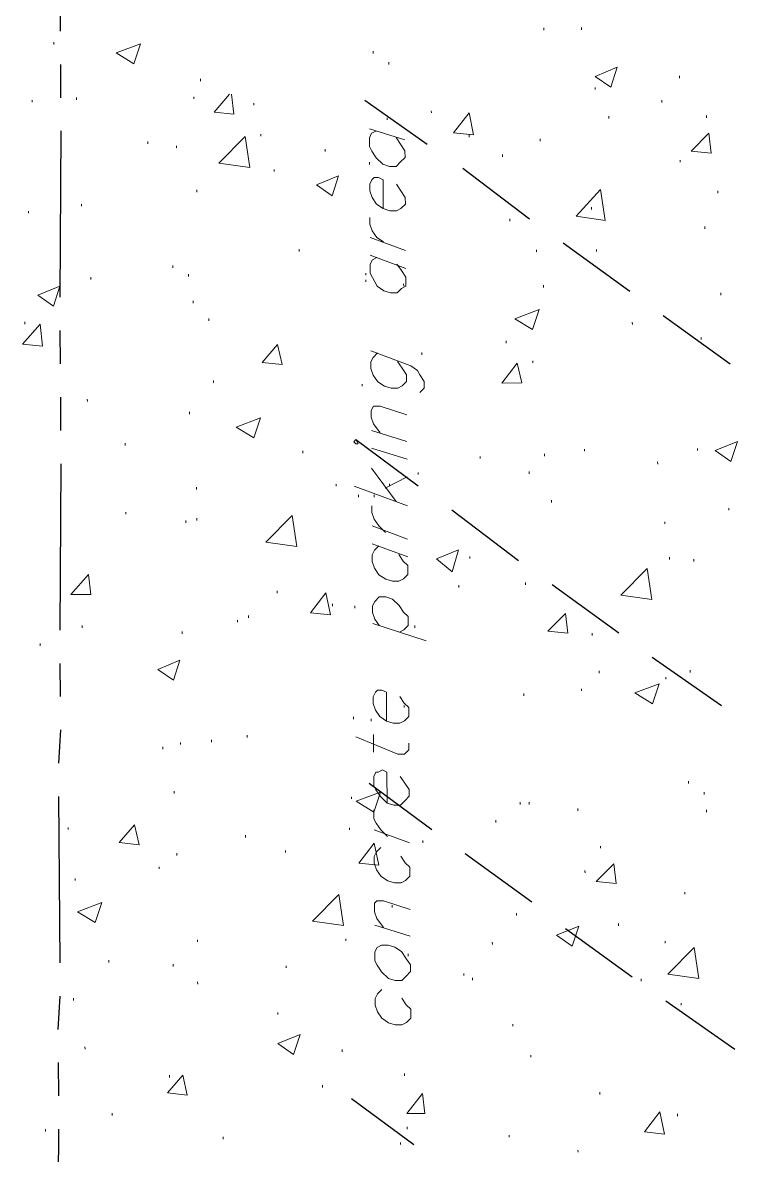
# Model space of a CAD drawing. Header units: inches. Extents: x -5728 to 15181, y 9834 to 15140.
# Drawn here: x 6350.6 to 6608.5, y 11357.5 to 11766 of the extents above; entities that cross this region are included whole.
import ezdxf

# ---------------------------------------------------------------- set-up
doc = ezdxf.new("R2010")
doc.units = ezdxf.units.IN
doc.header["$MEASUREMENT"] = 0
doc.linetypes.add('IMPORT-DASHEDX2 _4_', pattern=[0.1125, 0.075, -0.0375])
doc.layers.add('PDF_Geometry', color=1, linetype='Continuous', lineweight=9)
doc.layers.add('site plan converted for PDF_dwg', color=1, linetype='Continuous', lineweight=9)

# ---------------------------------------------------------------- blocks, each defined once
blk = doc.blocks.new('site plan converted for PDF_dwg-1480341-SITE PLAN')
at = {"layer": 'PDF_Geometry', "color": 165, "lineweight": 25}
for p, q in [((4232.92, 1885), (4232.92, 1897)), ((4232.92, 1861), (4232.92, 1873)), ((4342.52, 1859.4), (4364.92, 1843.4)), ((4232.12, 1789), (4232.92, 1849)), ((4377.72, 1834.6), (4401.72, 1816.2)), ((4413.72, 1807.4), (4437.72, 1789.8)), ((4232.12, 1765), (4232.12, 1777)), ((4449.72, 1781), (4473.72, 1763.4)), ((4232.12, 1741), (4232.12, 1753)), ((4338.52, 1737), (4360.92, 1720.2)), ((4231.32, 1669), (4232.12, 1729)), ((4372.92, 1711.4), (4396.92, 1693)), ((4408.92, 1684.2), (4432.92, 1666.6)), ((4231.32, 1645), (4231.32, 1657)), ((4444.92, 1657.8), (4469.72, 1640.2)), ((4230.52, 1621), (4231.32, 1633)), ((4342.52, 1613), (4364.92, 1596.2)), ((4230.52, 1549), (4230.52, 1609)), ((4376.92, 1587.4), (4400.92, 1569.8)), ((4412.92, 1560.2), (4436.92, 1542.6)), ((4229.72, 1525), (4230.52, 1537)), ((4448.92, 1533.8), (4473.72, 1516.2)), ((4229.72, 1501), (4229.72, 1513)), ((4335.32, 1499.4), (4357.72, 1482.6)), ((4228.92, 1429), (4229.72, 1489))]:
    blk.add_line(p, q, dxfattribs=at)
at = {"layer": 'PDF_Geometry', "color": 155, "lineweight": 15}
for p, q in [((4407.32, 1885), (4407.32, 1884.2)), ((4420.92, 1885), (4420.92, 1884.2)), ((4230.52, 1881), (4230.52, 1880.2)), ((4345.72, 1877), (4345.72, 1876.2)), ((4351.32, 1873), (4351.32, 1872.2)), ((4283.32, 1867.4), (4283.32, 1866.6)), ((4456.12, 1867.4), (4456.12, 1866.6)), ((4425.72, 1863.4), (4425.72, 1862.6)), ((4222.52, 1860.2), (4222.52, 1859.4)), ((4238.52, 1861), (4238.52, 1860.2)), ((4280.92, 1861), (4280.92, 1860.2)), ((4302.52, 1858.6), (4302.52, 1857.8)), ((4366.52, 1855.4), (4366.52, 1854.6)), ((4449.72, 1858.6), (4449.72, 1857.8)), ((4350.52, 1853), (4350.52, 1852.2)), ((4430.52, 1853), (4430.52, 1852.2)), ((4465.72, 1853), (4465.72, 1852.2)), ((4304.92, 1847.4), (4304.92, 1846.6)), ((4344.12, 1849), (4356.92, 1845)), ((4380.12, 1846.6), (4380.12, 1845.8)), ((4264.12, 1845), (4264.12, 1844.2)), ((4274.52, 1843.4), (4274.52, 1842.6)), ((4405.72, 1845), (4405.72, 1844.2)), ((4328.12, 1841.8), (4328.12, 1841)), ((4392.12, 1839.4), (4392.12, 1838.6)), ((4309.72, 1834.6), (4309.72, 1833.8)), ((4344.12, 1837), (4344.12, 1836.2)), ((4456.12, 1837), (4456.12, 1836.2)), ((4281.72, 1827.4), (4281.72, 1826.6)), ((4240.12, 1822.6), (4240.12, 1821.8)), ((4469.72, 1825.8), (4469.72, 1825)), ((4220.92, 1820.2), (4220.92, 1819.4)), ((4424.12, 1820.2), (4424.12, 1819.4)), ((4394.52, 1816.2), (4394.52, 1815.4)), ((4356.92, 1805), (4344.12, 1809.8)), ((4464.92, 1813), (4464.92, 1812.2)), ((4318.52, 1805.8), (4318.52, 1805)), ((4344.12, 1803.4), (4356.92, 1798.6)), ((4404.12, 1805), (4404.12, 1804.2)), ((4425.72, 1805), (4425.72, 1804.2)), ((4272.92, 1800.2), (4272.92, 1799.4)), ((4243.32, 1796.2), (4243.32, 1795.4)), ((4278.52, 1797), (4278.52, 1796.2)), ((4342.52, 1797), (4342.52, 1796.2)), ((4342.52, 1794.6), (4342.52, 1793.8)), ((4356.12, 1793), (4356.12, 1792.2)), ((4406.52, 1792.2), (4406.52, 1791.4)), ((4280.12, 1787.4), (4280.12, 1786.6)), ((4470.52, 1789), (4470.52, 1788.2)), ((4219.32, 1780.2), (4219.32, 1779.4)), ((4285.72, 1781), (4285.72, 1780.2)), ((4438.52, 1778.6), (4438.52, 1777.8)), ((4463.32, 1773), (4463.32, 1772.2)), ((4392.92, 1772.2), (4392.92, 1771.4)), ((4362.52, 1768.2), (4362.52, 1767.4)), ((4402.52, 1765), (4402.52, 1764.2)), ((4287.32, 1758.6), (4287.32, 1757.8)), ((4340.92, 1757), (4340.92, 1756.2)), ((4241.72, 1752.2), (4241.72, 1751.4)), ((4278.52, 1747.4), (4278.52, 1746.6)), ((4255.32, 1736.2), (4255.32, 1735.4)), ((4356.92, 1736.2), (4344.12, 1740.2)), ((4319.32, 1733), (4319.32, 1732.2)), ((4344.12, 1733.8), (4356.92, 1729.8)), ((4420.92, 1733), (4420.92, 1732.2)), ((4461.72, 1733), (4461.72, 1732.2)), ((4383.32, 1730.6), (4383.32, 1729.8)), ((4406.52, 1731.4), (4406.52, 1730.6)), ((4447.32, 1728.2), (4447.32, 1727.4)), ((4344.12, 1726.6), (4352.92, 1714.6)), ((4360.92, 1725), (4360.92, 1724.2)), ((4400.92, 1725), (4400.92, 1724.2)), ((4280.92, 1720.2), (4280.92, 1719.4)), ((4331.32, 1721), (4331.32, 1720.2)), ((4356.92, 1713), (4337.72, 1720.2)), ((4348.92, 1719.4), (4356.92, 1723.4)), ((4350.52, 1721), (4350.52, 1720.2)), ((4339.32, 1717), (4339.32, 1716.2)), ((4344.92, 1717), (4344.92, 1716.2)), ((4408.92, 1714.6), (4408.92, 1713.8)), ((4255.32, 1711.4), (4255.32, 1710.6)), ((4276.92, 1708.2), (4276.92, 1707.4)), ((4280.92, 1709), (4280.92, 1708.2)), ((4472.92, 1711.4), (4472.92, 1710.6)), ((4356.92, 1701), (4344.12, 1705.8)), ((4449.72, 1706.6), (4449.72, 1705.8)), ((4344.12, 1699.4), (4356.92, 1694.6)), ((4379.32, 1694.6), (4379.32, 1693.8)), ((4451.32, 1693.8), (4451.32, 1693)), ((4460.12, 1693), (4460.12, 1692.2)), ((4375.32, 1684.2), (4375.32, 1683.4)), ((4399.32, 1685), (4399.32, 1684.2)), ((4309.72, 1682.6), (4309.72, 1681.8)), ((4329.72, 1677.8), (4329.72, 1677)), ((4337.72, 1677), (4337.72, 1676.2)), ((4231.32, 1674.6), (4231.32, 1673.8)), ((4295.32, 1672.2), (4295.32, 1671.4)), ((4299.32, 1673.8), (4299.32, 1673)), ((4239.32, 1670.6), (4239.32, 1669.8)), ((4275.32, 1668.2), (4275.32, 1667.4)), ((4344.12, 1670.6), (4363.32, 1664.2)), ((4359.32, 1669.8), (4359.32, 1669)), ((4224.12, 1664.2), (4224.12, 1663.4)), ((4423.32, 1666.6), (4423.32, 1665.8)), ((4425.72, 1653), (4425.72, 1652.2)), ((4449.72, 1650.6), (4449.72, 1649.8)), ((4458.52, 1653), (4458.52, 1652.2)), ((4419.32, 1646.6), (4419.32, 1645.8)), ((4398.52, 1645), (4398.52, 1644.2)), ((4355.32, 1641), (4355.32, 1640.2)), ((4336.92, 1637), (4336.92, 1636.2)), ((4343.32, 1636.2), (4343.32, 1635.4)), ((4298.52, 1630.6), (4298.52, 1629.8)), ((4344.12, 1624.2), (4344.12, 1630.6)), ((4268.12, 1626.6), (4268.12, 1625.8)), ((4274.52, 1628.2), (4274.52, 1627.4)), ((4285.72, 1629), (4285.72, 1628.2)), ((4272.12, 1610.6), (4272.12, 1609.8)), ((4457.72, 1613), (4457.72, 1612.2)), ((4336.12, 1608.2), (4336.12, 1607.4)), ((4396.92, 1605.8), (4396.92, 1605)), ((4400.12, 1605.8), (4400.12, 1605)), ((4463.32, 1609), (4463.32, 1608.2)), ((4417.72, 1603.4), (4417.72, 1602.6)), ((4464.12, 1602.6), (4464.12, 1601.8)), ((4233.72, 1597.8), (4233.72, 1597)), ((4388.12, 1599.4), (4388.12, 1598.6)), ((4297.72, 1594.6), (4297.72, 1593.8)), ((4335.32, 1597), (4335.32, 1596.2)), ((4356.92, 1591.4), (4344.12, 1596.2)), ((4361.72, 1592.2), (4361.72, 1591.4)), ((4425.72, 1589.8), (4425.72, 1589)), ((4272.92, 1588.2), (4272.92, 1587.4)), ((4312.12, 1589), (4312.12, 1588.2)), ((4266.52, 1583.4), (4266.52, 1582.6)), ((4420.12, 1581), (4420.12, 1580.2)), ((4236.12, 1579.4), (4236.12, 1578.6)), ((4456.12, 1573), (4456.12, 1572.2)), ((4350.52, 1569), (4350.52, 1568.2)), ((4395.32, 1565.8), (4395.32, 1565)), ((4356.92, 1557.8), (4344.12, 1561.8)), ((4432.12, 1561.8), (4432.12, 1561)), ((4280.12, 1557), (4280.12, 1556.2)), ((4333.72, 1557), (4333.72, 1556.2)), ((4386.52, 1555.4), (4386.52, 1554.6)), ((4448.92, 1555.4), (4448.92, 1554.6)), ((4248.12, 1549.8), (4248.12, 1549)), ((4356.12, 1551.4), (4356.12, 1550.6)), ((4271.32, 1548.2), (4271.32, 1547.4)), ((4312.12, 1547.4), (4312.12, 1546.6)), ((4376.12, 1544.2), (4376.12, 1543.4)), ((4280.12, 1541.8), (4280.12, 1541)), ((4379.32, 1542.6), (4379.32, 1541.8)), ((4440.12, 1541.8), (4440.12, 1541)), ((4235.32, 1536.2), (4235.32, 1535.4)), ((4454.52, 1533), (4454.52, 1532.2)), ((4308.92, 1530.6), (4308.92, 1529.8)), ((4393.72, 1525.8), (4393.72, 1525)), ((4239.32, 1518.6), (4239.32, 1517.8)), ((4332.12, 1517), (4332.12, 1516.2)), ((4400.12, 1514.6), (4400.12, 1513.8)), ((4269.72, 1508.2), (4269.72, 1507.4)), ((4354.52, 1508.2), (4354.52, 1507.4)), ((4324.92, 1504.2), (4324.92, 1503.4)), ((4424.92, 1501), (4424.92, 1500.2)), ((4248.92, 1494.6), (4248.92, 1493.8)), ((4452.92, 1493), (4452.92, 1492.2)), ((4224.92, 1489), (4224.92, 1488.2)), ((4355.32, 1489), (4355.32, 1488.2)), ((4288.92, 1485.8), (4288.92, 1485)), ((4352.92, 1483.4), (4352.92, 1482.6)), ((4392.12, 1485.8), (4392.12, 1485)), ((4416.92, 1480.2), (4416.92, 1479.4))]:
    blk.add_line(p, q, dxfattribs=at)
at = {"layer": 'PDF_Geometry', "color": 155, "lineweight": 15, "flags": 128}
for points in [[(4261.72, 1880.2), (4259.32, 1873), (4252.92, 1877)], [(4433.72, 1870.6), (4431.32, 1863.4), (4425.72, 1867.4)], [(4380.12, 1854.6), (4381.72, 1846.6), (4374.52, 1847.4)], [(4300.92, 1835.4), (4289.72, 1837), (4299.32, 1846.6)], [(4466.52, 1846.6), (4467.32, 1839.4), (4460.12, 1840.2)], [(4332.92, 1832.2), (4330.52, 1825), (4324.92, 1829)], [(4428.92, 1815.4), (4418.52, 1817), (4427.32, 1826.6)], [(4232.12, 1793), (4229.72, 1785.8), (4224.12, 1789.8)], [(4404.92, 1783.4), (4402.52, 1776.2), (4396.12, 1780.2)], [(4224.92, 1779.4), (4225.72, 1771.4), (4218.52, 1772.2)], [(4310.52, 1771.4), (4312.12, 1764.2), (4304.92, 1765)], [(4396.92, 1764.2), (4398.52, 1757), (4391.32, 1757)], [(4304.12, 1745), (4301.72, 1737.8), (4295.32, 1741.8)], [(4338.52, 1735.4), (4339.32, 1735.4), (4338.52, 1737), (4337.72, 1736.2)], [(4476.12, 1735.4), (4473.72, 1728.2), (4468.12, 1732.2)], [(4316.92, 1698.6), (4305.72, 1700.2), (4315.32, 1709.8)], [(4375.32, 1697), (4372.92, 1689), (4367.32, 1693.8)], [(4241.72, 1689), (4242.52, 1681.8), (4235.32, 1681.8)], [(4444.92, 1678.6), (4433.72, 1680.2), (4443.32, 1689.8)], [(4327.32, 1681.8), (4328.92, 1673.8), (4321.72, 1674.6)], [(4413.72, 1673.8), (4414.52, 1666.6), (4407.32, 1667.4)], [(4274.52, 1657.8), (4272.12, 1650.6), (4266.52, 1654.6)], [(4447.32, 1648.2), (4444.92, 1641), (4438.52, 1645)], [(4346.52, 1609.8), (4344.12, 1602.6), (4337.72, 1606.6)], [(4257.72, 1598.6), (4259.32, 1591.4), (4252.12, 1592.2)], [(4344.12, 1591.4), (4345.72, 1583.4), (4338.52, 1584.2)], [(4430.52, 1583.4), (4431.32, 1576.2), (4424.12, 1577)], [(4332.92, 1561.8), (4321.72, 1563.4), (4331.32, 1573)], [(4245.72, 1570.6), (4243.32, 1563.4), (4236.92, 1567.4)], [(4417.72, 1561), (4415.32, 1553.8), (4409.72, 1557.8)], [(4344.12, 1549), (4344.92, 1547.4), (4346.52, 1545), (4348.92, 1542.6), (4351.32, 1541.8), (4353.72, 1541.8), (4355.32, 1543.4), (4356.92, 1545), (4356.92, 1547.4), (4355.32, 1549.8), (4353.72, 1552.2), (4351.32, 1553.8), (4348.92, 1554.6), (4346.52, 1554.6), (4344.92, 1553.8), (4344.12, 1552.2)], [(4460.92, 1541.8), (4449.72, 1543.4), (4459.32, 1553)], [(4316.92, 1522.6), (4314.52, 1515.4), (4308.92, 1519.4)], [(4274.52, 1508.2), (4276.12, 1501), (4268.92, 1501.8)], [(4360.92, 1501), (4361.72, 1493.8), (4355.32, 1493.8)], [(4446.52, 1493.8), (4448.12, 1485.8), (4440.92, 1486.6)]]:
    blk.add_lwpolyline(points, close=True, dxfattribs=at)
for points in [[(4294.52, 1861.8), (4295.32, 1854.6), (4288.12, 1855.4), (4293.72, 1861.8)], [(4346.52, 1848.2), (4344.92, 1847.4), (4344.12, 1845.8), (4344.12, 1842.6), (4344.92, 1841), (4346.52, 1838.6), (4348.92, 1836.2), (4351.32, 1835.4), (4353.72, 1835.4), (4355.32, 1837), (4356.92, 1838.6), (4356.92, 1841), (4355.32, 1843.4), (4353.72, 1845.8)], [(4348.92, 1820.2), (4348.92, 1830.6), (4347.32, 1831.4), (4345.72, 1831.4), (4344.92, 1830.6), (4344.12, 1829), (4344.12, 1826.6), (4344.92, 1824.2), (4346.52, 1821.8), (4348.92, 1820.2), (4351.32, 1819.4), (4353.72, 1819.4), (4355.32, 1820.2), (4356.92, 1821.8), (4356.92, 1824.2), (4355.32, 1826.6), (4353.72, 1829)], [(4348.92, 1808.2), (4346.52, 1809.8), (4344.92, 1812.2), (4344.12, 1814.6), (4344.12, 1817)], [(4346.52, 1802.6), (4344.92, 1801.8), (4344.12, 1800.2), (4344.12, 1797), (4344.92, 1795.4), (4346.52, 1792.2), (4348.92, 1790.6), (4351.32, 1789.8), (4353.72, 1789.8), (4355.32, 1791.4), (4356.92, 1792.2), (4356.92, 1795.4), (4355.32, 1797.8), (4353.72, 1800.2)], [(4344.12, 1769), (4358.52, 1763.4), (4360.92, 1761.8), (4361.72, 1760.2), (4363.32, 1757.8), (4363.32, 1755.4), (4361.72, 1753.8)], [(4346.52, 1768.2), (4344.92, 1766.6), (4344.12, 1765), (4344.12, 1762.6), (4344.92, 1760.2), (4346.52, 1757.8), (4348.92, 1756.2), (4351.32, 1755.4), (4353.72, 1755.4), (4355.32, 1756.2), (4356.92, 1757.8), (4356.92, 1760.2), (4355.32, 1762.6), (4353.72, 1765)], [(4347.32, 1739.4), (4344.92, 1742.6), (4344.12, 1745), (4344.12, 1747.4), (4344.92, 1749), (4347.32, 1749), (4356.92, 1745.8)], [(4348.92, 1703.4), (4346.52, 1705.8), (4344.92, 1708.2), (4344.12, 1710.6), (4344.12, 1713)], [(4346.52, 1698.6), (4344.92, 1697), (4344.12, 1695.4), (4344.12, 1693), (4344.92, 1690.6), (4346.52, 1688.2), (4348.92, 1686.6), (4351.32, 1685.8), (4353.72, 1685.8), (4355.32, 1686.6), (4356.92, 1688.2), (4356.92, 1691.4), (4355.32, 1693), (4353.72, 1695.4)], [(4346.52, 1669.8), (4344.92, 1672.2), (4344.12, 1674.6), (4344.12, 1677), (4344.92, 1678.6), (4346.52, 1680.2), (4348.92, 1680.2), (4351.32, 1679.4), (4353.72, 1677), (4355.32, 1674.6), (4356.92, 1673), (4356.92, 1669.8), (4355.32, 1668.2), (4353.72, 1667.4)], [(4348.92, 1635.4), (4348.92, 1645.8), (4347.32, 1646.6), (4345.72, 1646.6), (4344.92, 1645.8), (4344.12, 1644.2), (4344.12, 1641.8), (4344.92, 1639.4), (4346.52, 1637), (4348.92, 1635.4), (4351.32, 1634.6), (4353.72, 1634.6), (4355.32, 1635.4), (4356.92, 1637), (4356.92, 1640.2), (4355.32, 1641.8), (4353.72, 1644.2)], [(4337.72, 1629.8), (4352.92, 1623.4), (4355.32, 1623.4), (4356.92, 1625), (4356.92, 1627.4)], [(4348.92, 1605.8), (4348.92, 1617), (4347.32, 1617.8), (4345.72, 1617), (4344.92, 1617), (4344.12, 1615.4), (4344.12, 1612.2), (4344.92, 1610.6), (4346.52, 1608.2), (4348.92, 1605.8), (4351.32, 1605), (4353.72, 1605), (4355.32, 1606.6), (4356.92, 1608.2), (4356.92, 1610.6), (4355.32, 1613), (4353.72, 1615.4)], [(4348.92, 1593.8), (4346.52, 1596.2), (4344.92, 1598.6), (4344.12, 1600.2), (4344.12, 1603.4)], [(4346.52, 1589.8), (4344.92, 1588.2), (4344.12, 1586.6), (4344.12, 1584.2), (4344.92, 1581.8), (4346.52, 1579.4), (4348.92, 1577.8), (4351.32, 1577), (4353.72, 1577), (4355.32, 1577.8), (4356.92, 1579.4), (4356.92, 1582.6), (4355.32, 1584.2), (4353.72, 1586.6)], [(4347.32, 1561), (4344.92, 1564.2), (4344.12, 1566.6), (4344.12, 1569.8), (4344.92, 1570.6), (4347.32, 1570.6), (4356.92, 1567.4)], [(4346.52, 1538.6), (4344.92, 1537), (4344.12, 1535.4), (4344.12, 1533), (4344.92, 1530.6), (4346.52, 1528.2), (4348.92, 1526.6), (4351.32, 1525.8), (4353.72, 1525.8), (4355.32, 1526.6), (4356.92, 1528.2), (4356.92, 1531.4), (4355.32, 1533), (4353.72, 1535.4)]]:
    blk.add_lwpolyline(points, dxfattribs=at)

msp = doc.modelspace()

# ---------------------------------------------------------------- block references
at = {"layer": 'site plan converted for PDF_dwg', "color": 147, "linetype": 'IMPORT-DASHEDX2 _4_', "rotation": 0.383349167194431}
msp.add_blockref('site plan converted for PDF_dwg-1480341-SITE PLAN', (2144.04, 9849.68), dxfattribs=at)

doc.saveas('drawing.dxf')
